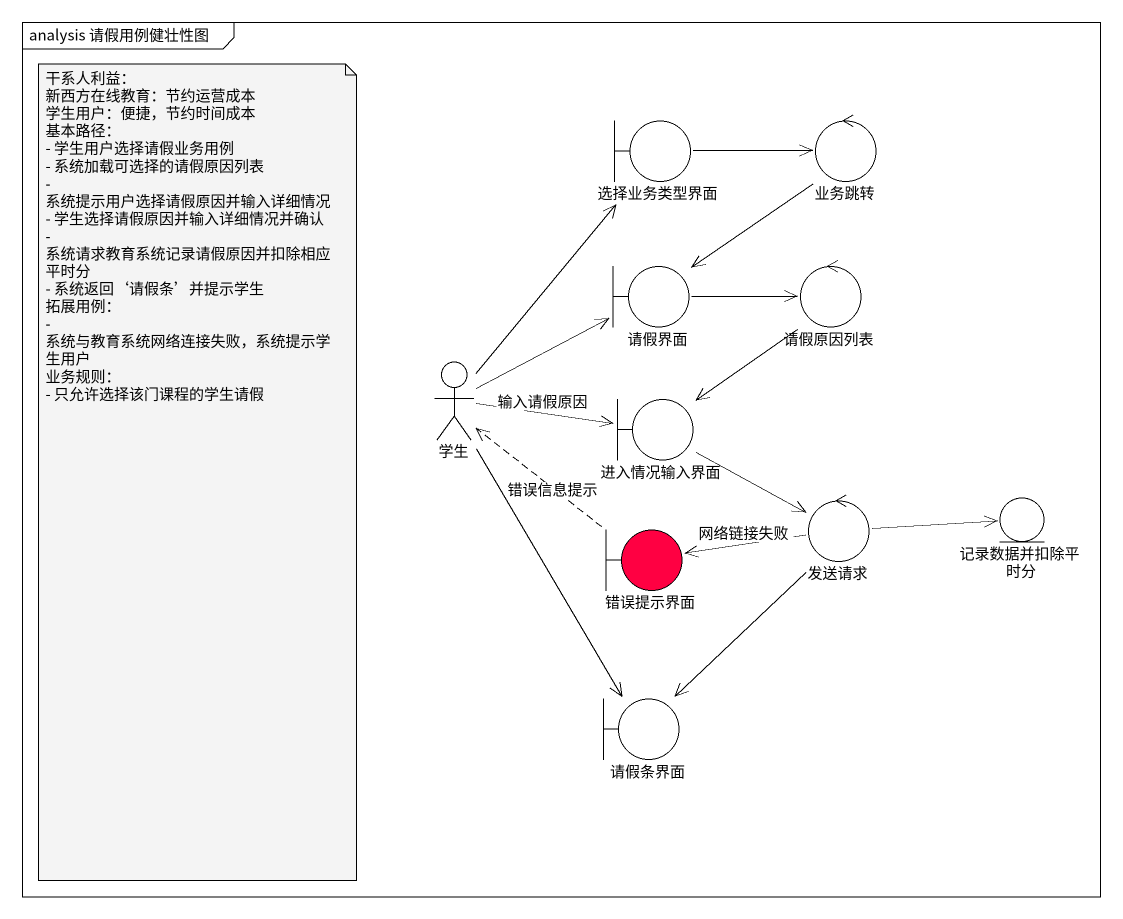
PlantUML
@startuml
mainframe analysis 请假用例健壮性图
boundary 选择业务类型界面
control 业务跳转
boundary 请假界面
control 请假原因列表
actor 学生
boundary 进入情况输入界面
control 发送请求
entity 记录数据并扣除平时分
boundary 错误提示界面 #FF0042
boundary 请假条界面
选择业务类型界面 -right-> 业务跳转
业务跳转 --> 请假界面
请假界面 -right-> 请假原因列表
请假原因列表 --> 进入情况输入界面
学生 -up-> 选择业务类型界面
学生 -right-> 请假界面
学生 -right-> 进入情况输入界面 : 输入请假原因
学生 --> 请假条界面
进入情况输入界面 -right-> 发送请求
发送请求 -right-> 记录数据并扣除平时分
发送请求 -left-> 错误提示界面 : 网络链接失败
发送请求 --> 请假条界面
错误提示界面 .up.> 学生 : 错误信息提示
note as N1
  干系人利益：
  新西方在线教育：节约运营成本
  学生用户：便捷，节约时间成本
  基本路径：
  - 学生用户选择请假业务用例
  - 系统加载可选择的请假原因列表
  - 系统提示用户选择请假原因并输入详细情况
  - 学生选择请假原因并输入详细情况并确认
  - 系统请求教育系统记录请假原因并扣除相应平时分
  - 系统返回‘请假条’并提示学生
  拓展用例：
  - 系统与教育系统网络连接失败，系统提示学生用户
  业务规则：
  - 只允许选择该门课程的学生请假
end note
@enduml
